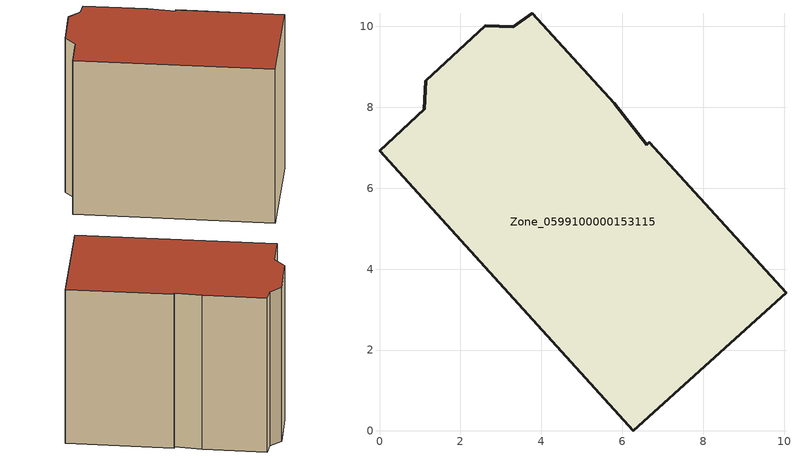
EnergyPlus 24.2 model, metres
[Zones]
Zone_0599100000153115
 floor ground (C_G): 3.78,10.33 5.81,8.1 6.6,7.08 6.67,7.14 10.05,3.42 6.28,0 0,6.92 1.11,7.95 1.14,8.66 2.61,10.02 3.31,9.99 z0
 wall outside (C_F): 1.11,7.95 0,6.92 6.28,0 10.05,3.42 6.67,7.14 6.6,7.08 5.81,8.1 3.78,10.33 3.31,9.99 2.61,10.02 1.14,8.66 1.11,7.95 z0:8.13
 roof outside (C_R): 5.81,8.1 3.78,10.33 3.31,9.99 2.61,10.02 1.14,8.66 1.11,7.95 0,6.92 6.28,0 10.05,3.42 6.67,7.14 6.6,7.08 z8.13
[BUILDING]
Pand.0599100000153115: North Axis=0; Terrain=City; Loads Convergence Tolerance Value=0.04; Temperature Convergence Tolerance Value=0.4; Solar Distribution=FullExterior; Maximum Number of Warmup Days=25; Minimum Number of Warmup Days=1
[Site:Location]
Rotterdam.The.Hague.AP_ZH_NLD Design_Conditions: Latitude=51.96; Longitude=4.45; Time Zone=1; Elevation=-4.5
[SITE:GROUNDTEMPERATURE:BUILDINGSURFACE]
18, 18, 18, 18, 18, 18, 18, 18, 18, 18, 18, 18
[MATERIAL] Thermal Absorptance=0.9; Solar Absorptance=0.7; Visible Absorptance=0.7
Name | Roughness | Thickness | Conductivity | Density | Specific Heat
G.TC.1946 | MediumSmooth | 0.15 | 1 | 540 | 1210
F.TC.1946 | Rough | 0.3 | 0.857143 | 1920 | 840
R.TC.1946 | MediumRough | 0.2 | 0.909091 | 1500 | 1000
[CONSTRUCTION]
C_G: G.TC.1946
C_F: F.TC.1946
C_R: R.TC.1946
[ZONE]
Zone_0599100000153115: Type=1; Multiplier=1; Ceiling Height=Autocalculate; Volume=Autocalculate; Floor Area=autocalculate; Part of Total Floor Area=Yes
[ZONEINFILTRATION:DESIGNFLOWRATE]
Infil_Zone_0599100000153115: Zone or ZoneList or Space or SpaceList=Zone_0599100000153115; Schedule=AlwaysOn; Design Flow Rate Calculation Method=Flow/Area; Flow Rate per Floor Area=0.003; Constant Term Coefficient=1; Temperature Term Coefficient=0; Velocity Term Coefficient=0; Velocity Squared Term Coefficient=0
[HVACTEMPLATE:ZONE:IDEALLOADSAIRSYSTEM]
Zone_0599100000153115: Maximum Heating Supply Air Temperature=50; Minimum Cooling Supply Air Temperature=13; Maximum Heating Supply Air Humidity Ratio=0.0156; Minimum Cooling Supply Air Humidity Ratio=0.0077; Heating Limit=NoLimit; Cooling Limit=NoLimit; Dehumidification Control Type=ConstantSensibleHeatRatio; Cooling Sensible Heat Ratio=0.7; Dehumidification Setpoint=60; Humidification Control Type=None; Humidification Setpoint=30; Outdoor Air Method=None; Outdoor Air Flow Rate per Person=0.00944; Outdoor Air Flow Rate per Zone Floor Area=0; Outdoor Air Flow Rate per Zone=0; Demand Controlled Ventilation Type=None; Outdoor Air Economizer Type=NoEconomizer; Heat Recovery Type=None; Sensible Heat Recovery Effectiveness=0.7; Latent Heat Recovery Effectiveness=0.65
[ZONECONTROL:THERMOSTAT]
ThermostatControl_Zone_0599100000153115: Zone or ZoneList=Zone_0599100000153115; Control Type Schedule=DualSetpointControlType; Control 1=Thermostat_Zone_0599100000153115; Temperature Difference Between Cutout And Setpoint=0
[THERMOSTATSETPOINT:DUALSETPOINT]
Thermostat_Zone_0599100000153115: Heating Setpoint Temperature Schedule=HeatingSetpoint_Zone_0599100000153115; Cooling Setpoint Temperature Schedule=CoolingSetpoint_Zone_0599100000153115
[SCHEDULE:COMPACT]
HeatingSetpoint_Zone_0599100000153115: Through: 12/31, For: AllDays, Until: 24:00, 21
CoolingSetpoint_Zone_0599100000153115: Through: 12/31, For: AllDays, Until: 24:00, 24
DualSetpointControlType: Through: 12/31, For: AllDays, Until: 24:00, 4
AlwaysOn: Through: 12/31, For: AllDays, Until: 24:00, 1
